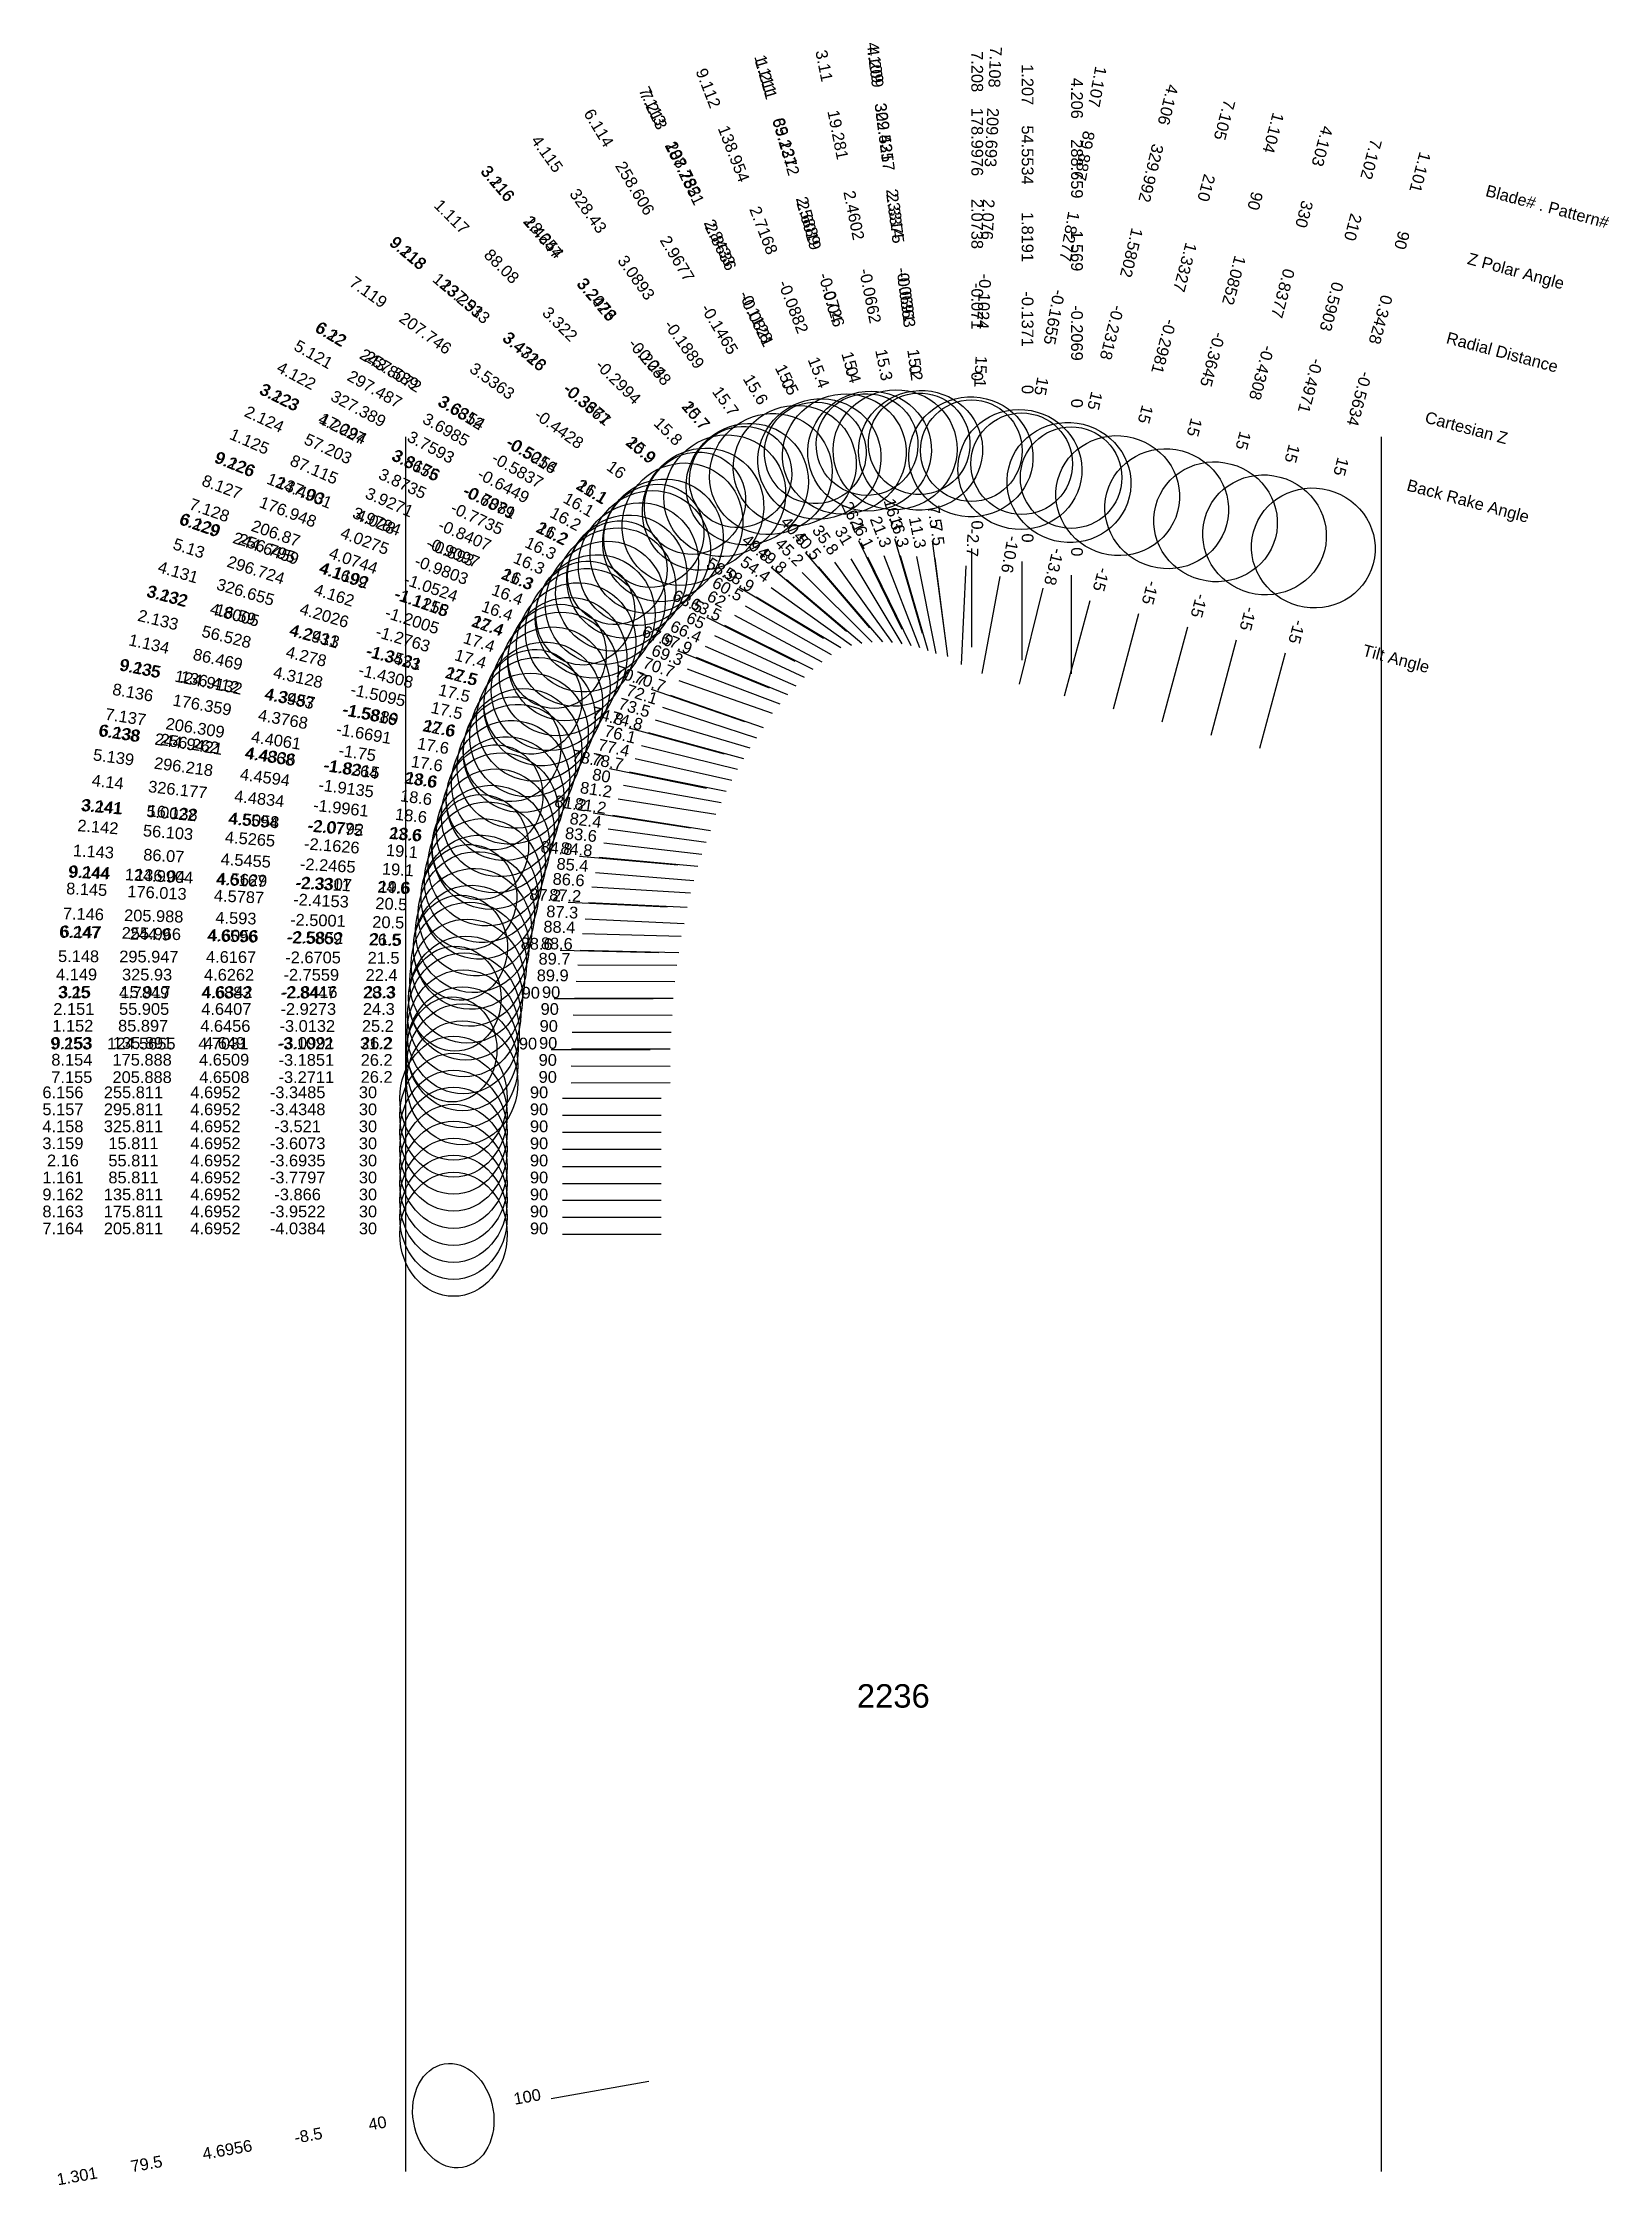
# Model space of a CAD drawing. Header units: inches. Extents: x 29.2 to 37.2, y 9.1 to 20.
import ezdxf
from ezdxf.enums import TextEntityAlignment as Align

# ---------------------------------------------------------------- set-up
doc = ezdxf.new("R2010")
doc.units = ezdxf.units.IN
doc.header["$MEASUREMENT"] = 0
for name, color, linetype, true_color in [('Blade_1', 30, 'Continuous', 0xff7f00), ('Blade_2', 7, 'Continuous', 0xcccc00), ('Blade_3', 7, 'Continuous', 0x00cc00), ('Blade_4', 7, 'Continuous', 0x00cccc), ('Blade_5', 7, 'Continuous', 0x0066cc), ('Blade_6', 190, 'Continuous', 0x7f00ff), ('Blade_7', 7, 'Continuous', 0xcc00cc), ('Blade_8', 7, 'Continuous', 0xcc0000), ('Blade_9', 7, 'Continuous', 0x7f3f00)]:
    doc.layers.add(name, color=color, linetype=linetype, true_color=true_color)
doc.styles.get("Standard").update_dxf_attribs({"font": 'arial.ttf'})

msp = doc.modelspace()

# ---------------------------------------------------------------- linework, layer by layer
for p, q in [((31.062, 18), (31.062, 9.218)), ((36, 18), (36, 9.218))]:
    msp.add_line(p, q)
at = {"layer": 'Blade_1'}
for p, q in [((33.537, 17.485), (33.677, 17.006)), ((33.566, 17.398), (33.706, 16.918)), ((34.181, 17.368), (34.181, 16.868)), ((33.069, 17.312), (33.424, 16.96)), ((34.071, 17.292), (33.979, 16.801)), ((34.772, 17.103), (34.643, 16.62)), ((32.578, 16.939), (33.037, 16.739)), ((35.514, 16.904), (35.385, 16.421)), ((32.225, 16.37), (32.713, 16.261)), ((32.005, 15.721), (32.504, 15.691)), ((31.906, 14.986), (32.406, 14.986)), ((31.856, 14.22), (32.356, 14.22)), ((31.8, 9.587), (32.293, 9.674))]:
    msp.add_line(p, q, dxfattribs=at)
for centre, major_axis, ratio in [((33.411, 17.927), (0.301, 0.088), 0.964324), ((33.398, 17.96), (0.247, 0.072), 1), ((34.172, 17.834), (0.309, -0.058), 0.965733), ((34.181, 17.863), (0.257, 0), 1), ((32.678, 17.701), (0.221, 0.223), 0.962133), ((34.915, 17.635), (0.303, -0.081), 0.965926), ((35.657, 17.437), (0.303, -0.081), 0.965926), ((32.073, 17.159), (0.125, 0.288), 0.959819), ((31.687, 16.49), (0.069, 0.306), 0.953491), ((31.454, 15.753), (0.019, 0.313), 0.944911), ((31.354, 14.987), (0, 0.314), 0.904639), ((31.305, 14.22), (0, 0.314), 0.866025), ((31.304, 9.5), (-0.046, 0.262), 0.766045)]:
    msp.add_ellipse(centre, major_axis=major_axis, ratio=ratio, dxfattribs=at)
at = {"layer": 'Blade_2'}
for p, q in [((32.626, 16.993), (33.079, 16.782)), ((32.257, 16.437), (32.743, 16.317)), ((32.023, 15.793), (32.522, 15.753)), ((31.911, 15.073), (32.411, 15.072)), ((31.856, 14.306), (32.356, 14.306))]:
    msp.add_line(p, q, dxfattribs=at)
for centre, major_axis, ratio in [((32.126, 17.226), (0.133, 0.285), 0.960041), ((31.722, 16.569), (0.075, 0.305), 0.95365), ((31.473, 15.837), (0.025, 0.313), 0.945003), ((31.359, 15.073), (0, 0.314), 0.911556), ((31.305, 14.306), (0, 0.314), 0.866025)]:
    msp.add_ellipse(centre, major_axis=major_axis, ratio=ratio, dxfattribs=at)
at = {"layer": 'Blade_3'}
for p, q in [((33.085, 17.413), (33.41, 17.033)), ((33.648, 17.393), (33.746, 16.903)), ((33.151, 17.341), (33.476, 16.961)), ((32.585, 17.087), (33.032, 16.864)), ((32.676, 17.046), (33.123, 16.823)), ((32.193, 16.526), (32.675, 16.394)), ((32.291, 16.502), (32.773, 16.371)), ((31.942, 15.877), (32.44, 15.832)), ((32.043, 15.871), (32.541, 15.826)), ((31.815, 15.155), (32.315, 15.155)), ((31.917, 15.158), (32.417, 15.158)), ((31.856, 14.393), (32.356, 14.393))]:
    msp.add_line(p, q, dxfattribs=at)
for centre, major_axis, ratio in [((33.54, 17.934), (0.308, 0.062), 0.964632), ((32.792, 17.76), (0.239, 0.204), 0.962521), ((32.758, 17.796), (0.202, 0.173), 0.935221), ((32.182, 17.292), (0.14, 0.281), 0.960271), ((32.134, 17.312), (0.119, 0.238), 0.932294), ((31.759, 16.647), (0.082, 0.303), 0.953818), ((31.707, 16.658), (0.07, 0.257), 0.924008), ((31.494, 15.921), (0.028, 0.313), 0.947666), ((31.441, 15.922), (0.024, 0.265), 0.916235), ((31.366, 15.158), (0, 0.314), 0.918201), ((31.312, 15.155), (0, 0.266), 0.880183), ((31.305, 14.393), (0, 0.314), 0.866025)]:
    msp.add_ellipse(centre, major_axis=major_axis, ratio=ratio, dxfattribs=at)
at = {"layer": 'Blade_4'}
for p, q in [((33.727, 17.473), (33.793, 16.978)), ((33.233, 17.364), (33.525, 16.958)), ((33.741, 17.384), (33.806, 16.888)), ((34.431, 17.299), (34.431, 16.799)), ((34.288, 17.233), (34.168, 16.747)), ((32.728, 17.096), (33.169, 16.861)), ((35.02, 17.036), (34.89, 16.554)), ((32.326, 16.567), (32.805, 16.424)), ((32.065, 15.943), (32.562, 15.887)), ((31.925, 15.243), (32.425, 15.242)), ((31.856, 14.479), (32.356, 14.479))]:
    msp.add_line(p, q, dxfattribs=at)
for centre, major_axis, ratio in [((33.669, 17.931), (0.311, 0.041), 0.964915), ((33.662, 17.964), (0.255, 0.034), 1), ((32.911, 17.811), (0.255, 0.184), 0.962904), ((34.42, 17.768), (0.305, -0.075), 0.965913), ((34.431, 17.793), (0.257, 0), 1), ((35.162, 17.569), (0.303, -0.081), 0.965926), ((32.241, 17.355), (0.147, 0.277), 0.960505), ((31.797, 16.724), (0.089, 0.301), 0.953992), ((31.517, 16.004), (0.035, 0.312), 0.947773), ((31.374, 15.244), (0.001, 0.314), 0.924574), ((31.305, 14.479), (0, 0.314), 0.866025)]:
    msp.add_ellipse(centre, major_axis=major_axis, ratio=ratio, dxfattribs=at)
at = {"layer": 'Blade_5'}
for p, q in [((32.781, 17.144), (33.216, 16.898)), ((32.363, 16.63), (32.839, 16.476)), ((32.087, 16.014), (32.583, 15.948)), ((31.935, 15.327), (32.435, 15.324)), ((31.856, 14.565), (32.356, 14.565))]:
    msp.add_line(p, q, dxfattribs=at)
for centre, major_axis, ratio in [((32.301, 17.416), (0.155, 0.273), 0.960745), ((31.838, 16.799), (0.096, 0.299), 0.954174), ((31.541, 16.086), (0.041, 0.311), 0.947889), ((31.383, 15.329), (0.002, 0.314), 0.930673), ((31.305, 14.565), (0, 0.314), 0.866025)]:
    msp.add_ellipse(centre, major_axis=major_axis, ratio=ratio, dxfattribs=at)
at = {"layer": 'Blade_6'}
for p, q in [((33.316, 17.381), (33.574, 16.952)), ((32.75, 17.238), (33.178, 16.98)), ((32.837, 17.19), (33.265, 16.932)), ((32.305, 16.722), (32.777, 16.558)), ((32.401, 16.692), (32.873, 16.527)), ((32.011, 16.096), (32.505, 16.02)), ((32.111, 16.084), (32.605, 16.007)), ((31.946, 15.401), (32.446, 15.388)), ((31.844, 15.4), (32.344, 15.388)), ((31.856, 14.651), (32.356, 14.651))]:
    msp.add_line(p, q, dxfattribs=at)
for centre, major_axis, ratio in [((33.032, 17.853), (0.269, 0.162), 0.963281), ((32.365, 17.475), (0.162, 0.269), 0.960989), ((32.319, 17.498), (0.137, 0.228), 0.933227), ((31.881, 16.874), (0.104, 0.296), 0.954362), ((31.83, 16.888), (0.088, 0.251), 0.924701), ((31.566, 16.168), (0.048, 0.31), 0.94801), ((31.513, 16.174), (0.041, 0.263), 0.916666), ((31.394, 15.415), (0.008, 0.314), 0.930727), ((31.34, 15.413), (0.007, 0.266), 0.895311), ((31.305, 14.651), (0, 0.314), 0.866025)]:
    msp.add_ellipse(centre, major_axis=major_axis, ratio=ratio, dxfattribs=at)
at = {"layer": 'Blade_7'}
for p, q in [((33.354, 17.474), (33.575, 17.025)), ((33.4, 17.392), (33.62, 16.943)), ((33.926, 17.434), (33.926, 16.934)), ((33.898, 17.347), (33.875, 16.847)), ((32.912, 17.236), (33.319, 16.945)), ((34.525, 17.169), (34.395, 16.686)), ((35.267, 16.97), (35.138, 16.487)), ((32.446, 16.765), (32.918, 16.6)), ((32.139, 16.166), (32.633, 16.089)), ((31.958, 15.485), (32.458, 15.471)), ((31.901, 14.729), (32.401, 14.73)), ((31.856, 13.962), (32.356, 13.962))]:
    msp.add_line(p, q, dxfattribs=at)
for centre, major_axis, ratio in [((33.157, 17.887), (0.282, 0.138), 0.963645), ((33.136, 17.918), (0.231, 0.113), 1), ((33.924, 17.898), (0.314, -0.015), 0.965393), ((33.926, 17.929), (0.257, 0), 1), ((34.667, 17.702), (0.303, -0.081), 0.965926), ((32.464, 17.557), (0.183, 0.255), 0.961363), ((35.41, 17.503), (0.303, -0.081), 0.965926), ((31.926, 16.948), (0.104, 0.296), 0.959189), ((31.594, 16.25), (0.048, 0.31), 0.953055), ((31.407, 15.5), (0.009, 0.314), 0.936559), ((31.349, 14.729), (0, 0.314), 0.897448), ((31.305, 13.962), (0, 0.314), 0.866025)]:
    msp.add_ellipse(centre, major_axis=major_axis, ratio=ratio, dxfattribs=at)
at = {"layer": 'Blade_8'}
for p, q in [((32.488, 16.825), (32.956, 16.648)), ((32.166, 16.235), (32.659, 16.148)), ((31.972, 15.559), (32.472, 15.535)), ((31.901, 14.815), (32.401, 14.814)), ((31.856, 14.048), (32.356, 14.048))]:
    msp.add_line(p, q, dxfattribs=at)
for centre, major_axis, ratio in [((31.972, 17.02), (0.111, 0.294), 0.959392), ((31.623, 16.331), (0.055, 0.309), 0.953193), ((31.421, 15.585), (0.015, 0.314), 0.936627), ((31.349, 14.815), (0, 0.314), 0.897448), ((31.305, 14.048), (0, 0.314), 0.866025)]:
    msp.add_ellipse(centre, major_axis=major_axis, ratio=ratio, dxfattribs=at)
at = {"layer": 'Blade_9'}
for p, q in [((33.483, 17.398), (33.664, 16.932)), ((32.912, 17.339), (33.294, 17.016)), ((32.99, 17.277), (33.372, 16.955)), ((32.438, 16.917), (32.902, 16.729)), ((32.533, 16.883), (32.996, 16.694)), ((32.095, 16.32), (32.586, 16.221)), ((32.195, 16.303), (32.685, 16.205)), ((31.886, 15.644), (32.386, 15.62)), ((31.988, 15.642), (32.487, 15.618)), ((31.8, 14.898), (32.3, 14.898)), ((31.902, 14.901), (32.402, 14.901)), ((31.856, 14.134), (32.356, 14.134))]:
    msp.add_line(p, q, dxfattribs=at)
for centre, major_axis, ratio in [((33.283, 17.912), (0.293, 0.114), 0.963993), ((32.568, 17.633), (0.203, 0.24), 0.961746), ((32.527, 17.663), (0.172, 0.203), 0.934211), ((32.022, 17.09), (0.118, 0.291), 0.959602), ((31.972, 17.107), (0.1, 0.246), 0.931428), ((31.654, 16.411), (0.062, 0.308), 0.953337), ((31.602, 16.418), (0.052, 0.261), 0.923397), ((31.437, 15.669), (0.015, 0.314), 0.942189), ((31.383, 15.669), (0.013, 0.266), 0.9094), ((31.351, 14.901), (0, 0.314), 0.897457), ((31.297, 14.898), (0, 0.266), 0.855597), ((31.305, 14.134), (0, 0.314), 0.866025)]:
    msp.add_ellipse(centre, major_axis=major_axis, ratio=ratio, dxfattribs=at)

# ---------------------------------------------------------------- texts
for s, height, p in [('Blade# . Pattern#', 0.05937, (36.532, 19.248)), ('Z Polar Angle', 0.05937, (36.44, 18.904)), ('Radial Distance', 0.05937, (36.333, 18.503)), ('Cartesian Z', 0.05937, (36.225, 18.101)), ('Back Rake Angle', 0.05937, (36.133, 17.757)), ('Tilt Angle', 0.0594, (35.909, 16.921))]:
    msp.add_text(s, height=height, rotation=345).set_placement(p, align=Align.MIDDLE_LEFT)
msp.add_text('2236', height=0.1187).set_placement((33.531, 11.625), align=Align.MIDDLE_CENTER)
at = {"layer": 'Blade_1'}
for s, rotation, p in [('1.111', 286.3092, (32.856, 19.824)), ('1.211', 286.3092, (32.859, 19.802)), ('1.207', 270, (34.181, 19.782)), ('1.107', 259.4119, (34.535, 19.777)), ('1.104', 255, (35.426, 19.545)), ('65.2372', 286.3092, (32.959, 19.46)), ('89.121', 286.3092, (32.956, 19.482)), ('54.5534', 270, (34.181, 19.426)), ('89.887', 259.4119, (34.47, 19.427)), ('1.101', 255, (36.169, 19.346)), ('2.5889', 286.3092, (33.073, 19.084)), ('90', 255, (35.334, 19.201)), ('1.117', 315.2024, (31.275, 19.093)), ('2.6019', 286.3092, (33.076, 19.061)), ('1.8191', 270, (34.181, 19.011)), ('1.8277', 259.4119, (34.394, 19.019)), ('90', 255, (36.077, 19.002)), ('88.08', 315.2024, (31.528, 18.842)), ('1.0852', 255, (35.227, 18.799)), ('-0.0726', 286.3092, (33.19, 18.685)), ('3.322', 315.2024, (31.823, 18.549)), ('-0.04', 286.3092, (33.193, 18.663)), ('-0.1371', 270, (34.181, 18.595)), ('-0.1655', 259.4119, (34.317, 18.61)), ('0.3428', 255, (35.969, 18.6)), ('-0.3645', 255, (35.119, 18.398)), ('-0.2994', 315.2024, (32.118, 18.257)), ('15.4', 286.3092, (33.29, 18.343)), ('0', 286.3092, (33.293, 18.321)), ('0', 270, (34.181, 18.239)), ('15', 259.4119, (34.252, 18.26)), ('-0.5634', 255, (35.861, 18.199)), ('1.125', 336.4425, (30.261, 17.949)), ('15.8', 315.2024, (32.371, 18.006)), ('15', 255, (35.027, 18.054)), ('87.115', 336.4425, (30.588, 17.807)), ('15', 255, (35.769, 17.855)), ('3.9271', 336.4425, (30.969, 17.641)), ('16.3', 286.3092, (33.504, 17.599)), ('16.3', 286.3092, (33.533, 17.512)), ('-0.8407', 336.4425, (31.35, 17.475)), ('45.2', 315.2024, (32.985, 17.396)), ('-10.6', 259.4119, (34.093, 17.409)), ('0', 270, (34.181, 17.487)), ('16.3', 336.4425, (31.676, 17.332)), ('-15', 255, (34.803, 17.217)), ('66.4', 336.4425, (32.47, 16.986)), ('-15', 255, (35.545, 17.019)), ('1.134', 347.3964, (29.758, 16.922)), ('86.469', 347.3964, (30.106, 16.844)), ('4.3128', 347.3964, (30.512, 16.753)), ('-1.5095', 347.3964, (30.917, 16.663)), ('17.5', 347.3964, (31.265, 16.585)), ('77.4', 347.3964, (32.11, 16.396)), ('1.143', 356.6086, (29.481, 15.87)), ('86.07', 356.6086, (29.837, 15.849)), ('4.5455', 356.6086, (30.252, 15.825)), ('-2.2465', 356.6086, (30.667, 15.8)), ('19.1', 356.6086, (31.022, 15.779)), ('86.6', 356.6086, (31.886, 15.728)), ('1.152', 359.9674, (29.378, 14.988)), ('85.897', 359.9674, (29.734, 14.988)), ('4.6456', 359.9674, (30.15, 14.987)), ('-3.0132', 359.9674, (30.565, 14.987)), ('25.2', 359.9674, (30.922, 14.987)), ('90', 359.9674, (31.787, 14.987)), ('1.161', 360, (29.328, 14.22)), ('85.811', 360, (29.685, 14.22)), ('4.6952', 360, (30.1, 14.22)), ('-3.7797', 360, (30.516, 14.22)), ('30', 360, (30.872, 14.22)), ('90', 360, (31.738, 14.22)), ('100', 10, (31.683, 9.567)), ('-8.5', 10, (30.575, 9.371)), ('40', 10, (30.925, 9.433)), ('4.6956', 10, (30.165, 9.299)), ('1.301', 10, (29.405, 9.165)), ('79.5', 10, (29.756, 9.227))]:
    msp.add_text(s, height=0.0594, rotation=rotation, dxfattribs=at).set_placement(p, align=Align.CENTER)
at = {"layer": 'Blade_2'}
for s, rotation, p in [('2.124', 334.9836, (30.335, 18.062)), ('57.203', 334.9836, (30.658, 17.912)), ('3.8735', 334.9836, (31.035, 17.736)), ('-0.7735', 334.9836, (31.412, 17.56)), ('16.3', 334.9836, (31.734, 17.409)), ('2.133', 346.0985, (29.803, 17.044)), ('56.528', 346.0985, (30.149, 16.958)), ('65', 334.9836, (32.519, 17.043)), ('4.278', 346.0985, (30.553, 16.859)), ('-1.4308', 346.0985, (30.956, 16.759)), ('17.5', 346.0985, (31.302, 16.673)), ('76.1', 346.0985, (32.142, 16.465)), ('2.142', 355.4235, (29.503, 15.995)), ('56.103', 355.4235, (29.858, 15.967)), ('4.5265', 355.4235, (30.273, 15.934)), ('-2.1626', 355.4235, (30.687, 15.9)), ('19.1', 355.4235, (31.042, 15.872)), ('85.4', 355.4235, (31.905, 15.803)), ('2.151', 359.9837, (29.383, 15.073)), ('55.905', 359.9837, (29.739, 15.073)), ('4.6407', 359.9837, (30.155, 15.073)), ('-2.9273', 359.9837, (30.57, 15.073)), ('24.3', 359.9837, (30.927, 15.073)), ('90', 359.9837, (31.792, 15.073)), ('2.16', 360, (29.328, 14.306)), ('55.811', 360, (29.685, 14.306)), ('4.6952', 360, (30.1, 14.306)), ('-3.6935', 360, (30.516, 14.306)), ('30', 360, (30.872, 14.306)), ('90', 360, (31.738, 14.306))]:
    msp.add_text(s, height=0.0594, rotation=rotation, dxfattribs=at).set_placement(p, align=Align.CENTER)
at = {"layer": 'Blade_3'}
for s, rotation, p in [('3.11', 281.3204, (33.152, 19.872)), ('19.281', 281.3204, (33.222, 19.523)), ('3.216', 310.5176, (31.505, 19.262)), ('3.116', 310.5176, (31.508, 19.263)), ('2.4602', 281.3204, (33.303, 19.115)), ('2.4647', 310.5176, (31.736, 18.991)), ('18.254', 310.5176, (31.74, 18.992)), ('3.2423', 310.5176, (32.006, 18.675)), ('3.2076', 310.5176, (32.01, 18.676)), ('-0.0662', 281.3204, (33.385, 18.707)), ('-0.2038', 310.5176, (32.276, 18.36)), ('-0.24', 310.5176, (32.28, 18.36)), ('15.3', 281.3204, (33.455, 18.358)), ('3.223', 333.4893, (30.409, 18.173)), ('3.123', 333.4893, (30.414, 18.174)), ('17.294', 333.4893, (30.733, 18.015)), ('20.7', 310.5176, (32.508, 18.089)), ('15.7', 310.5176, (32.511, 18.089)), ('4.2027', 333.4893, (30.728, 18.014)), ('3.8655', 333.4893, (31.099, 17.828)), ('3.8176', 333.4893, (31.104, 17.83)), ('-0.6879', 333.4893, (31.471, 17.643)), ('-0.7081', 333.4893, (31.476, 17.644)), ('40.5', 310.5176, (33.008, 17.504)), ('11.3', 281.3204, (33.625, 17.509)), ('21.2', 333.4893, (31.79, 17.484)), ('16.2', 333.4893, (31.795, 17.485)), ('40.5', 310.5176, (33.074, 17.431)), ('3.232', 344.7845, (29.846, 17.164)), ('3.132', 344.7845, (29.851, 17.166)), ('4.8005', 344.7845, (30.19, 17.07)), ('16.59', 344.7845, (30.195, 17.072)), ('63.5', 333.4893, (32.479, 17.14)), ('63.5', 333.4893, (32.57, 17.099)), ('4.2931', 344.7845, (30.591, 16.961)), ('4.2413', 344.7845, (30.596, 16.963)), ('-1.3423', 344.7845, (30.992, 16.852)), ('-1.3531', 344.7845, (30.997, 16.854)), ('22.5', 344.7845, (31.336, 16.759)), ('17.5', 344.7845, (31.341, 16.76)), ('74.8', 344.7845, (32.078, 16.557)), ('74.8', 344.7845, (32.176, 16.533)), ('3.241', 354.8379, (29.52, 16.096)), ('3.141', 354.8379, (29.526, 16.099)), ('5.0022', 354.8379, (29.875, 16.064)), ('16.138', 354.8379, (29.881, 16.067)), ('4.5594', 354.8379, (30.289, 16.027)), ('4.5058', 354.8379, (30.294, 16.029)), ('-2.0775', 354.8379, (30.703, 15.989)), ('-2.0792', 354.8379, (30.708, 15.992)), ('23.6', 354.8379, (31.057, 15.957)), ('18.6', 354.8379, (31.063, 15.96)), ('84.8', 354.8379, (31.824, 15.888)), ('84.8', 354.8379, (31.925, 15.882)), ('3.25', 359.9616, (29.383, 15.157)), ('3.15', 359.9616, (29.389, 15.16)), ('4.7849', 359.9616, (29.739, 15.156)), ('15.917', 359.9616, (29.746, 15.159)), ('4.6883', 359.9616, (30.155, 15.156)), ('4.6342', 359.9616, (30.161, 15.159)), ('-2.8447', 359.9616, (30.571, 15.156)), ('-2.8416', 359.9616, (30.577, 15.159)), ('28.3', 359.9616, (30.927, 15.156)), ('23.3', 359.9616, (30.933, 15.159)), ('90', 359.9616, (31.696, 15.155)), ('90', 359.9616, (31.799, 15.158)), ('3.159', 360, (29.328, 14.393)), ('15.811', 360, (29.685, 14.393)), ('4.6952', 360, (30.1, 14.393)), ('-3.6073', 360, (30.516, 14.393)), ('30', 360, (30.872, 14.393)), ('90', 360, (31.738, 14.393))]:
    msp.add_text(s, height=0.0594, rotation=rotation, dxfattribs=at).set_placement(p, align=Align.CENTER)
at = {"layer": 'Blade_4'}
for s, rotation, p in [('4.109', 277.5301, (33.41, 19.89)), ('4.209', 277.5301, (33.411, 19.867)), ('4.206', 270, (34.431, 19.713)), ('4.106', 256.159, (34.893, 19.687)), ('302.5257', 277.5301, (33.458, 19.513)), ('329.431', 277.5301, (33.456, 19.537)), ('4.103', 255, (35.674, 19.478)), ('4.115', 305.7808, (31.755, 19.415)), ('288.659', 270, (34.431, 19.356)), ('329.992', 256.159, (34.807, 19.341)), ('328.43', 305.7808, (31.963, 19.126)), ('2.3314', 277.5301, (33.511, 19.125)), ('2.3375', 277.5301, (33.512, 19.101)), ('330', 255, (35.582, 19.134)), ('1.569', 270, (34.431, 18.941)), ('1.5802', 256.159, (34.708, 18.938)), ('3.0893', 305.7808, (32.206, 18.788)), ('-0.0691', 277.5301, (33.565, 18.713)), ('-0.0363', 277.5301, (33.567, 18.689)), ('0.8377', 255, (35.474, 18.733)), ('-0.2069', 270, (34.431, 18.525)), ('-0.2318', 256.159, (34.609, 18.534)), ('-0.1889', 305.7808, (32.449, 18.451)), ('15.2', 277.5301, (33.612, 18.36)), ('-0.4308', 255, (35.367, 18.331)), ('4.122', 331.9861, (30.496, 18.283)), ('0', 277.5301, (33.613, 18.336)), ('327.389', 331.9861, (30.81, 18.116)), ('15.7', 305.7808, (32.658, 18.162)), ('15', 256.159, (34.523, 18.188)), ('0', 270, (34.431, 18.169)), ('3.7593', 331.9861, (31.177, 17.921)), ('15', 255, (35.274, 17.987)), ('-0.6449', 331.9861, (31.544, 17.726)), ('16.2', 331.9861, (31.859, 17.558)), ('7.5', 277.5301, (33.712, 17.591)), ('35.8', 305.7808, (33.164, 17.46)), ('7.5', 277.5301, (33.725, 17.502)), ('4.131', 343.4574, (29.903, 17.286)), ('-13.8', 256.159, (34.316, 17.348)), ('0', 270, (34.431, 17.417)), ('326.655', 343.4574, (30.244, 17.185)), ('4.2026', 343.4574, (30.643, 17.067)), ('62', 331.9861, (32.623, 17.152)), ('-15', 255, (35.05, 17.151)), ('-1.2763', 343.4574, (31.041, 16.948)), ('17.4', 343.4574, (31.383, 16.847)), ('73.5', 343.4574, (32.212, 16.6)), ('4.14', 353.6301, (29.552, 16.223)), ('326.177', 353.6301, (29.906, 16.184)), ('4.4834', 353.6301, (30.319, 16.138)), ('-1.9961', 353.6301, (30.732, 16.091)), ('18.6', 353.6301, (31.087, 16.052)), ('83.6', 353.6301, (31.947, 15.956)), ('4.149', 359.8972, (29.397, 15.248)), ('325.93', 359.8972, (29.754, 15.247)), ('4.6262', 359.8972, (30.169, 15.246)), ('-2.7559', 359.8972, (30.585, 15.246)), ('22.4', 359.8972, (30.941, 15.245)), ('89.9', 359.8972, (31.807, 15.243)), ('4.158', 360, (29.328, 14.479)), ('325.811', 360, (29.685, 14.479)), ('4.6952', 360, (30.1, 14.479)), ('-3.521', 360, (30.516, 14.479)), ('30', 360, (30.872, 14.479)), ('90', 360, (31.738, 14.479))]:
    msp.add_text(s, height=0.0594, rotation=rotation, dxfattribs=at).set_placement(p, align=Align.CENTER)
at = {"layer": 'Blade_5'}
for s, rotation, p in [('5.121', 330.4601, (30.582, 18.391)), ('297.487', 330.4601, (30.892, 18.215)), ('3.6985', 330.4601, (31.253, 18.01)), ('-0.5837', 330.4601, (31.615, 17.805)), ('16.1', 330.4601, (31.925, 17.63)), ('5.13', 342.104, (29.957, 17.407)), ('296.724', 342.104, (30.296, 17.297)), ('4.162', 342.104, (30.692, 17.17)), ('60.5', 330.4601, (32.678, 17.203)), ('-1.2005', 342.104, (31.087, 17.042)), ('17.4', 342.104, (31.426, 16.932)), ('72.1', 342.104, (32.25, 16.667)), ('5.139', 352.4105, (29.581, 16.348)), ('296.218', 352.4105, (29.935, 16.3)), ('4.4594', 352.4105, (30.347, 16.246)), ('-1.9135', 352.4105, (30.758, 16.191)), ('18.6', 352.4105, (31.112, 16.144)), ('82.4', 352.4105, (31.97, 16.029)), ('5.148', 359.698, (29.407, 15.34)), ('295.947', 359.698, (29.763, 15.338)), ('4.6167', 359.698, (30.179, 15.336)), ('-2.6705', 359.698, (30.594, 15.334)), ('21.5', 359.698, (30.951, 15.332)), ('89.7', 359.698, (31.816, 15.327)), ('5.157', 360, (29.328, 14.565)), ('295.811', 360, (29.685, 14.565)), ('4.6952', 360, (30.1, 14.565)), ('-3.4348', 360, (30.516, 14.565)), ('30', 360, (30.872, 14.565)), ('90', 360, (31.738, 14.565))]:
    msp.add_text(s, height=0.0594, rotation=rotation, dxfattribs=at).set_placement(p, align=Align.CENTER)
at = {"layer": 'Blade_6'}
for s, rotation, p in [('6.114', 300.9877, (32.015, 19.548)), ('258.606', 300.9877, (32.198, 19.243)), ('2.9677', 300.9877, (32.412, 18.886)), ('-0.1465', 300.9877, (32.626, 18.53)), ('6.22', 328.9111, (30.667, 18.494)), ('6.12', 328.9111, (30.672, 18.495)), ('243.8072', 328.9111, (30.972, 18.31)), ('257.589', 328.9111, (30.977, 18.311)), ('15.6', 300.9877, (32.809, 18.224)), ('3.6812', 328.9111, (31.328, 18.096)), ('3.6354', 328.9111, (31.333, 18.097)), ('-0.5016', 328.9111, (31.684, 17.881)), ('-0.5254', 328.9111, (31.689, 17.882)), ('21.1', 328.9111, (31.989, 17.697)), ('16.1', 328.9111, (31.994, 17.698)), ('6.229', 340.7472, (30.009, 17.524)), ('6.129', 340.7472, (30.015, 17.526)), ('244.6459', 340.7472, (30.346, 17.407)), ('256.795', 340.7472, (30.351, 17.408)), ('31', 300.9877, (33.255, 17.483)), ('4.1699', 340.7472, (30.738, 17.27)), ('4.1192', 340.7472, (30.744, 17.271)), ('58.9', 328.9111, (32.648, 17.3)), ('58.9', 328.9111, (32.735, 17.251)), ('-1.1115', 340.7472, (31.131, 17.133)), ('-1.1258', 340.7472, (31.136, 17.134)), ('22.4', 340.7472, (31.467, 17.015)), ('17.4', 340.7472, (31.472, 17.017)), ('70.7', 340.7472, (32.193, 16.762)), ('70.7', 340.7472, (32.289, 16.732)), ('6.238', 351.1819, (29.607, 16.469)), ('6.138', 351.1819, (29.613, 16.471)), ('244.9421', 351.1819, (29.96, 16.415)), ('256.262', 351.1819, (29.965, 16.417)), ('4.4868', 351.1819, (30.37, 16.351)), ('4.4336', 351.1819, (30.376, 16.353)), ('-1.8264', 351.1819, (30.781, 16.287)), ('-1.8315', 351.1819, (30.787, 16.289)), ('23.6', 351.1819, (31.133, 16.233)), ('18.6', 351.1819, (31.139, 16.235)), ('81.2', 351.1819, (31.893, 16.115)), ('81.2', 351.1819, (31.994, 16.102)), ('6.247', 358.5667, (29.412, 15.461)), ('6.147', 358.5667, (29.419, 15.464)), ('255.966', 358.5667, (29.775, 15.455)), ('244.9', 358.5667, (29.769, 15.452)), ('4.6596', 358.5667, (30.184, 15.442)), ('4.6056', 358.5667, (30.19, 15.445)), ('-2.5869', 358.5667, (30.6, 15.432)), ('-2.5852', 358.5667, (30.606, 15.435)), ('26.5', 358.5667, (30.956, 15.423)), ('21.5', 358.5667, (30.962, 15.426)), ('88.6', 358.5667, (31.725, 15.403)), ('88.6', 358.5667, (31.827, 15.404)), ('6.156', 360, (29.328, 14.651)), ('255.811', 360, (29.685, 14.651)), ('4.6952', 360, (30.1, 14.651)), ('-3.3485', 360, (30.516, 14.651)), ('30', 360, (30.872, 14.651)), ('90', 360, (31.738, 14.651))]:
    msp.add_text(s, height=0.0594, rotation=rotation, dxfattribs=at).set_placement(p, align=Align.CENTER)
at = {"layer": 'Blade_7'}
for s, rotation, p in [('7.108', 267.3153, (34.017, 19.872)), ('7.208', 270, (33.926, 19.848)), ('7.113', 296.1444, (32.286, 19.661)), ('7.213', 296.1444, (32.291, 19.641)), ('178.9976', 270, (33.926, 19.492)), ('209.693', 267.3153, (34, 19.516)), ('7.105', 255, (35.179, 19.611)), ('187.2851', 296.1444, (32.448, 19.321)), ('208.782', 296.1444, (32.443, 19.342)), ('7.102', 255, (35.921, 19.412)), ('210', 255, (35.087, 19.267)), ('2.0738', 270, (33.926, 19.077)), ('2.076', 267.3153, (33.98, 19.101)), ('2.8433', 296.1444, (32.626, 18.969)), ('210', 255, (35.829, 19.068)), ('2.8636', 296.1444, (32.631, 18.948)), ('1.3327', 255, (34.979, 18.865)), ('7.119', 324.3997, (30.857, 18.708)), ('-0.071', 270, (33.926, 18.661)), ('-0.1024', 267.3153, (33.961, 18.686)), ('0.5903', 255, (35.721, 18.666)), ('-0.1128', 296.1444, (32.809, 18.595)), ('-0.0821', 296.1444, (32.814, 18.575)), ('207.746', 324.3997, (31.146, 18.5)), ('-0.2981', 255, (34.872, 18.464)), ('3.5363', 324.3997, (31.484, 18.258)), ('15.5', 296.1444, (32.966, 18.276)), ('15.1', 267.3153, (33.944, 18.33)), ('-0.4971', 255, (35.614, 18.265)), ('0', 296.1444, (32.971, 18.255)), ('0', 270, (33.926, 18.305)), ('-0.4428', 324.3997, (31.822, 18.016)), ('15', 255, (34.779, 18.12)), ('15', 255, (35.522, 17.921)), ('16', 324.3997, (32.112, 17.809)), ('7.128', 340.7126, (30.06, 17.6)), ('206.87', 340.7126, (30.396, 17.483)), ('26.1', 296.1444, (33.302, 17.581)), ('26.1', 296.1444, (33.347, 17.499)), ('0', 270, (33.926, 17.553)), ('-2.7', 267.3153, (33.904, 17.465)), ('4.0744', 340.7126, (30.789, 17.345)), ('54.4', 324.3997, (32.816, 17.305)), ('-1.0524', 340.7126, (31.181, 17.208)), ('-15', 255, (34.555, 17.284)), ('16.4', 340.7126, (31.517, 17.091)), ('-15', 255, (35.298, 17.085)), ('70.7', 340.7126, (32.334, 16.805)), ('7.137', 351.2165, (29.641, 16.552)), ('206.309', 351.2165, (29.993, 16.497)), ('4.4061', 351.2165, (30.403, 16.434)), ('-1.75', 351.2165, (30.814, 16.37)), ('17.6', 351.2165, (31.166, 16.316)), ('81.2', 351.2165, (32.022, 16.184)), ('7.146', 358.4284, (29.431, 15.554)), ('205.988', 358.4284, (29.787, 15.544)), ('4.593', 358.4284, (30.203, 15.533)), ('-2.5001', 358.4284, (30.618, 15.522)), ('20.5', 358.4284, (30.974, 15.512)), ('88.4', 358.4284, (31.84, 15.488)), ('7.155', 0.0335, (29.373, 14.728)), ('205.888', 0.0335, (29.729, 14.728)), ('4.6508', 0.0335, (30.145, 14.728)), ('-3.2711', 0.0335, (30.56, 14.728)), ('26.2', 0.0335, (30.916, 14.729)), ('90', 0.0335, (31.782, 14.729)), ('7.164', 360, (29.328, 13.962)), ('205.811', 360, (29.685, 13.962)), ('4.6952', 360, (30.1, 13.962)), ('-4.0384', 360, (30.516, 13.962)), ('30', 360, (30.872, 13.962)), ('90', 360, (31.738, 13.962))]:
    msp.add_text(s, height=0.0594, rotation=rotation, dxfattribs=at).set_placement(p, align=Align.CENTER)
at = {"layer": 'Blade_8'}
for s, rotation, p in [('8.127', 339.3084, (30.123, 17.718)), ('176.948', 339.3084, (30.457, 17.592)), ('4.0275', 339.3084, (30.846, 17.445)), ('-0.9803', 339.3084, (31.234, 17.298)), ('16.4', 339.3084, (31.568, 17.173)), ('69.3', 339.3084, (32.377, 16.867)), ('8.136', 349.9568, (29.677, 16.676)), ('176.359', 349.9568, (30.028, 16.613)), ('4.3768', 349.9568, (30.437, 16.541)), ('-1.6691', 349.9568, (30.846, 16.468)), ('17.6', 349.9568, (31.197, 16.406)), ('80', 349.9568, (32.049, 16.255)), ('8.145', 357.2789, (29.447, 15.679)), ('176.013', 357.2789, (29.803, 15.662)), ('4.5787', 357.2789, (30.218, 15.642)), ('-2.4153', 357.2789, (30.633, 15.622)), ('20.5', 357.2789, (30.989, 15.605)), ('87.3', 357.2789, (31.854, 15.564)), ('8.154', 359.9635, (29.373, 14.816)), ('175.888', 359.9635, (29.729, 14.816)), ('4.6509', 359.9635, (30.144, 14.816)), ('-3.1851', 359.9635, (30.56, 14.815)), ('26.2', 359.9635, (30.916, 14.815)), ('90', 359.9635, (31.782, 14.815)), ('8.163', 360, (29.328, 14.048)), ('175.811', 360, (29.685, 14.048)), ('4.6952', 360, (30.1, 14.048)), ('-3.9522', 360, (30.516, 14.048)), ('30', 360, (30.872, 14.048)), ('90', 360, (31.738, 14.048))]:
    msp.add_text(s, height=0.0594, rotation=rotation, dxfattribs=at).set_placement(p, align=Align.CENTER)
at = {"layer": 'Blade_9'}
for s, rotation, p in [('9.112', 291.2542, (32.567, 19.754)), ('138.954', 291.2542, (32.696, 19.422)), ('2.7168', 291.2542, (32.847, 19.034)), ('9.218', 319.8294, (31.054, 18.907)), ('9.118', 319.8294, (31.058, 18.908)), ('123.2533', 319.8294, (31.326, 18.678)), ('137.91', 319.8294, (31.33, 18.678)), ('-0.0882', 291.2542, (32.997, 18.647)), ('3.4726', 319.8294, (31.644, 18.409)), ('3.4318', 319.8294, (31.648, 18.41)), ('15.4', 291.2542, (33.126, 18.315)), ('-0.3367', 319.8294, (31.961, 18.141)), ('-0.3671', 319.8294, (31.965, 18.142)), ('9.226', 337.8862, (30.185, 17.833)), ('9.126', 337.8862, (30.19, 17.834)), ('20.9', 319.8294, (32.233, 17.911)), ('15.9', 319.8294, (32.238, 17.912)), ('124.4901', 337.8862, (30.515, 17.699)), ('137.03', 337.8862, (30.521, 17.7)), ('3.9784', 337.8862, (30.906, 17.544)), ('4.028', 337.8862, (30.9, 17.542)), ('21.3', 291.2542, (33.44, 17.508)), ('-0.9097', 337.8862, (31.291, 17.387)), ('-0.893', 337.8862, (31.285, 17.386)), ('49.8', 319.8294, (32.821, 17.415)), ('49.8', 319.8294, (32.899, 17.354)), ('21.3', 337.8862, (31.616, 17.252)), ('16.3', 337.8862, (31.621, 17.253)), ('67.9', 337.8862, (32.328, 16.962)), ('67.9', 337.8862, (32.423, 16.927)), ('9.235', 348.6845, (29.711, 16.797)), ('9.135', 348.6845, (29.716, 16.799)), ('124.9132', 348.6845, (30.06, 16.727)), ('136.412', 348.6845, (30.066, 16.729)), ('4.3983', 348.6845, (30.468, 16.645)), ('4.3457', 348.6845, (30.473, 16.647)), ('-1.5816', 348.6845, (30.875, 16.564)), ('-1.5889', 348.6845, (30.881, 16.566)), ('22.6', 348.6845, (31.224, 16.494)), ('17.6', 348.6845, (31.23, 16.496)), ('78.7', 348.6845, (31.979, 16.343)), ('78.7', 348.6845, (32.079, 16.326)), ('9.244', 357.1996, (29.457, 15.763)), ('9.144', 357.1997, (29.463, 15.766)), ('124.9904', 357.1996, (29.813, 15.746)), ('136.04', 357.1997, (29.819, 15.748)), ('4.6167', 357.1996, (30.228, 15.725)), ('4.5629', 357.1997, (30.234, 15.728)), ('-2.3311', 357.1996, (30.643, 15.705)), ('-2.3307', 357.1997, (30.649, 15.708)), ('24.6', 357.1996, (30.999, 15.688)), ('19.6', 357.1997, (31.005, 15.69)), ('87.2', 357.1996, (31.768, 15.65)), ('87.2', 357.1997, (31.869, 15.648)), ('9.253', 359.9848, (29.368, 14.898)), ('9.153', 359.9848, (29.374, 14.901)), ('124.5655', 359.9848, (29.725, 14.898)), ('135.891', 359.9848, (29.731, 14.901)), ('4.7031', 359.9848, (30.14, 14.898)), ('4.649', 359.9848, (30.146, 14.901)), ('-3.1022', 359.9848, (30.556, 14.898)), ('-3.0991', 359.9848, (30.562, 14.901)), ('31.2', 359.9848, (30.912, 14.898)), ('26.2', 359.9848, (30.918, 14.901)), ('90', 359.9848, (31.682, 14.898)), ('90', 359.9848, (31.784, 14.901)), ('9.162', 360, (29.328, 14.134)), ('135.811', 360, (29.685, 14.134)), ('4.6952', 360, (30.1, 14.134)), ('-3.866', 360, (30.516, 14.134)), ('30', 360, (30.872, 14.134)), ('90', 360, (31.738, 14.134))]:
    msp.add_text(s, height=0.0594, rotation=rotation, dxfattribs=at).set_placement(p, align=Align.CENTER)

doc.saveas('drawing.dxf')
